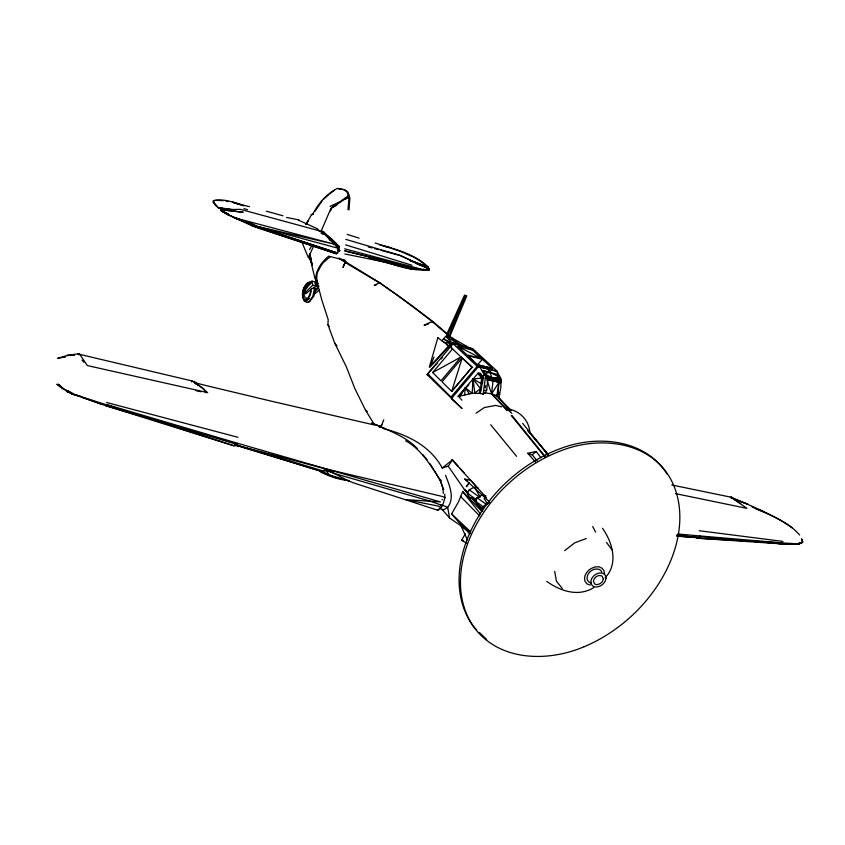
<?xml version="1.0" encoding="UTF-8"?>
<svg xmlns="http://www.w3.org/2000/svg" width="845" height="845" viewBox="0 0 845 845"><rect width="100%" height="100%" fill="white"/><g stroke="black" fill="none" stroke-linecap="round" stroke-linejoin="round"><path stroke-width="1.27" d="M434.488 366.35L427.074 374.61L462.025 408.505L451.325 398.629L477.425 367.818L479.569 366.772L484.164 373.617L485.41 373.934L483.065 370.638L497.8 374.451L499.194 377.483L500.42 377.799L496.765 371.24L487.628 368.98L489.931 372.413L493.057 380.472L498.909 382.415L498.138 392.914L496.902 395.735L510.137 410.585M317.509 283.297L315.872 281.026C314.889 270.991 321.332 262.33 328.631 256.172L343.693 259.933L346.376 262.901L343.693 259.933L344.781 261.718L338.75 258.147M220.862 210.563L227.727 214.746L220.788 209.592L243.18 212.264L220.714 209.771L240.466 209.349L321.924 231.53L338.19 248.272L337.746 253.067L336.416 253.849L252.18 225.9L228.995 215.169L227.685 213.69L220.566 210.13C233.262 218.855 248.409 222.922 262.679 228.34L337.746 253.067L252.835 225.435L235.692 217.714M493.86 381.127L487.808 379.574L486.72 390.052L485.379 392.851L483.192 394.129L480.055 393.485C482.748 387.052 481.217 379.732 484.259 373.405L486.245 374.493L487.628 378.391L500.927 382.024L500.884 387.285L498.909 398.048L511.405 410.681M478.185 373.089L481.502 378.169L473.02 378.909L472.186 393.305L457.8 396.548L478.185 373.089L481.798 376.49L480.52 388.753L479.157 393.369L472.186 393.305L465.268 387.697L460.24 395.956M374.113 424.127L365.452 410.057L354.847 388.542L346.27 366.645L334.726 343.123L327.902 324.607L328.209 319.685L321.744 299.774L316.949 281.427L316.78 277.266L317.139 273.019L321.1 265.615L323.086 262.837L330.279 256.637M429.102 269.988L429.186 268.731L426.155 267.95L428.7 268.636L429.102 269.988L426.883 269.798C428.151 268.847 429.556 270.749 428.827 268.847L400.023 255.401L345.858 239.378M348.996 209.961L349.914 197.762L348.214 197.899M483.192 394.129L485.569 376.331L484.259 373.405M348.024 209.666L348.985 197.476L347.179 197.582L330.944 208.377L320.825 231.857M464.655 394.89L465.268 387.697L469.281 393.781M311.456 288.567L310.326 295.021L308.795 297.546L307.126 299.193L305.383 299.785L304.094 299.278C300.978 294.292 303.112 285.504 308.636 283.255L310.252 284.195M315.09 289.465L313.928 295.993L310.717 300.155M482.527 383.662L483.255 376.078M493.057 380.472L491.61 393.876L507.127 410.628M314.53 288.43L312.84 296.246L309.069 301.76L306.841 302.32L305.161 301.528L304.189 299.859M487.808 379.574L498.909 382.415L496.902 395.735L510.074 410.512M480.647 376.712L481.027 374.219M339.003 251.335L339.32 249.328M496.797 380.092L497.166 377.715M338.391 251.155L338.729 246.624L321.977 231.456M485.315 387.897L485.727 385.478M498.825 381.465L499.141 379.701L485.843 376.405L481.935 370.564M315.206 277.53L316.579 281.364L314.435 276.241L311.963 266.017L312.312 264.665M498.497 381.053L499.247 377.314L497.8 374.451M340.398 259.13L344.538 261.654L344.876 260.271L346.165 262.837L347.749 264.01L379.606 282.938L399.199 296.468L434.943 323.466M498.867 395.344L499.31 393.252M798.852 544.117L802.75 541.93L801.514 538.846L802.613 542.184L801.377 543.346L799.116 543.145L799.634 543.831L798.852 544.117L782.438 543.853L698.857 536.628L699.111 537.8L697.199 538.191L782.396 543.937L794.163 543.979M310.802 291.609L308.826 296.447M344.559 261.654L344.876 260.271M605.96 578.519C605.242 583.663 600.119 587.381 595.017 586.99L592.672 585.976L591.204 584.032C589.43 578.096 595.978 572.139 601.767 573.068A8.608 6.095 -44.1 0 1 605.96 578.519M500.652 382.838L500.652 378.94M78.965 354.868L79.335 353.643L66.871 355.513L57.492 358.417L65.139 356.854M426.883 269.798L428.922 269.703L429.26 268.562M462.183 357.942L451.684 391.393L442.051 381.845L462.183 357.942L472.725 367.543M792.304 527.893C773.724 514.616 751.86 506.43 731.126 497.113L730.84 497.969L732.214 498.571M317.012 288.335L315.343 288.81L313.463 287.363M481.882 511.552L462.743 491.632L458.582 501.666L451.621 513.961L469.704 533.818M447.66 334.229L447.237 335.402L450.322 336.299L446.783 336.532L450.322 336.585M486.91 376.564L487.945 377.535L487.628 378.391L485.136 378.095M67.579 392.101L68.033 390.918L63.586 388.953L58.03 384.095L67.579 392.101L76.24 395.09L233.917 445.769L237.191 445.642L242.726 446.92L323.286 470.961L326.476 470.887L332.624 472.503L348.256 480.879L355.629 483.562L437.985 510.306L441.417 507.391L443.393 503.092L444.988 497.684L444.702 494.145M441.417 507.391L438.418 506.123L405.885 499.627L440.435 501.93L238.11 443.414L235.354 443.91L233.917 445.769L105.952 405.769L71.582 393.717L68.033 390.918L70.029 392.756L69.343 391.594M381.021 426.778L383.757 419.87M235.185 209.919L218.58 207.954L213.352 201.786L213.5 200.624C225.636 197.867 237.794 204.374 249.507 206.613M309.027 256.098L312.143 265.066L309.566 254.292L312.143 265.066L309.027 256.098L313.463 246.476M323.931 234.329L324.797 233.378M191.667 381.887L192.047 380.937L77.941 353.949M448.199 335.222L446.847 333.997L464.581 295.011L465.236 295.486L448.938 335.824L461.148 345.848M330.501 210.944L331.863 207.585L348.277 195.744L349.397 196.103L345.753 199.124M452.846 326.054L454.325 322.389M456.311 317.498L465.268 295.465M321.427 233.262L322.325 231.034L321.29 233.368M345.362 261.696L343.07 267.295L345.362 261.696L380.472 283.181L412.814 306.302L433.548 322.125L447.575 334.155M298.898 220.334L317.466 228.837L319.473 231.382M449.952 336.099L466.778 295.908L465.954 295.687L447.237 335.402L447.85 334.271M484.164 373.617L482.907 376.553L479.242 373.099L480.763 373.49L479.189 375.581M428.109 266.999L409.508 260.239L428.109 266.999C414.082 253.067 393.305 248.958 375.138 243.022M426.25 267.77L428.806 268.393L410.776 260.978M311.773 264.749L309.883 253.489L311.911 264.432M315.872 281.026L314.963 276.991M468.553 494.409L464.349 489.487L448.262 466.25L452.445 459.817L458.254 466.303M500.927 382.024L501.317 380.377L500.504 377.599L489.931 372.413L483.076 370.828M487.301 376.659L493.11 378.116L494.05 380.725M482.506 509.049L484.122 505.574L489.16 502.807M462.806 302.436L465.954 295.687M483.572 508.215L477.731 505.88L475.344 501.022L476.992 497.705L481.101 495.624M801.377 543.346L801.789 542.564L799.116 543.145L799.676 543.736L798.99 543.863L782.903 542.976L700.04 535.973L699.206 537.621L676.729 535.688M328.135 236.579L322.896 231.826L322.198 233.98L323.191 231.91L334.62 242.325M323.17 234.181L324.248 232.121M433.992 357.065L430.094 367.005L449.149 346.376L450.322 346.904M348.277 195.744L346.883 191.794L343.809 189.565L337.366 188.403C326.476 193.864 318.29 203.529 312.756 214.229L311.404 214.588L313.22 214.376L311.478 214.609L306.048 224.538L307.844 221.295M476.147 500.451L469.123 497.282L467.422 493.174L469.197 489.794L473.401 487.671M305.953 224.516L307.76 221.274M309.534 249.55L311.953 245.325M467.306 543.419L461.518 540.346L465.363 533.776M315.132 211.155L322.188 200.793M304.622 289.486L306.08 287.152M498.909 382.415L491.61 393.876L484.481 392.745M469.271 482.484L466.387 486.762L469.292 482.527M605.115 577.737C618.72 563.869 612.498 542.184 602.485 528.294M318.966 285.874L316.843 288.832L314.129 288.092L318.227 283.307M316.505 282.304L311.921 281.1L304.295 291.261L304.401 293.426L305.805 293.807L312.534 288.24L317.097 289.486L313.759 292.74M314.794 283.381L317.107 280.403M315.016 285.378L317.329 282.388M450.258 345.246L453.226 343.038L467.56 346.862L469.313 347.971L468.257 348.024M315.069 285.452L317.466 282.579M471.996 367.353L451.684 391.393L471.996 367.353L450.374 346.925L453.163 343.809L472.756 348.7L497.103 371.198L477.182 366.36L453.163 343.809M432.672 372.539L461.106 356.917L440.995 380.799L432.672 372.539L452.582 348.869L450.374 346.925L427.654 373.786L450.976 397.065L452.73 397.477M441.829 340.82L445.737 336.363L449.318 336.31L467.56 346.862L463.958 345.468M450.976 397.065L477.182 366.36M309.502 298.475L305.742 301.559L304.073 300.767C300.672 295.032 303.038 287.268 307.464 282.737L309.65 282.219L311.33 282.98M462.88 391.531L458.677 396.432L461.835 400.171M464.56 389.566L468.869 384.728M435.164 365.589L437.192 363.35M441.164 358.924L442.537 357.424M379.299 427.528L381.845 424.824M323.286 470.961L325.367 468.806L442.284 496.459L444.988 497.684M304.401 293.426L312.734 285.209L311.921 281.1M323.899 198.934L328.694 194.751M383.144 428.521C406.783 434.446 430.211 445.653 442.241 468.056L452.445 459.817M536.195 451.473L527.787 453.247L532.202 454.853L536.195 451.473L540.969 457.747M313.622 294.768L319.41 290.025M564.671 550.623L574.748 542.828L586.25 538.54M329.656 193.906L334.567 190.188M476.115 413.163L484.46 407.512L495.74 405.41L501.645 406.857M306.577 287.997L304.908 288.99L303.851 294.018L305.172 298.063L307.675 298.031M417.314 448.558C406.191 436.833 390.316 431.214 375.845 424.676L375.032 425.151L272.819 401.533L205.314 385.383L196.22 383.028L193.959 381.275L195.48 383.989M439.104 508.183L443.319 509.979L447.692 507.412C455.043 497.399 449.403 485.389 445.526 475.281M336.764 205.324L331.863 207.585M308.9 282.652L310.78 281.702M330.025 206.381L339.014 202.24M308.319 302.151L310.126 301.39M798.99 543.863L799.898 543.483L799.116 543.145M593.739 587.634C578.202 597.214 560.351 591.099 546.757 581.402M429.186 268.731L428.922 269.703M392.925 263.08C404.354 264.379 415.92 270.791 427.517 269.566C407.501 272.132 388.457 261.232 369.033 258.211M799.877 543.208L801.789 542.564M442.241 468.056L448.357 466.049M428.764 323.836L424.063 325.346L430.401 322.23L433.548 322.125M376.68 284.617L374.219 285.388L378.74 283.107L380.472 283.181M453.427 343.091L451.726 343.63L454.209 344.063L453.226 343.038M483.995 390.707L486.72 390.052M489.931 372.413L484.132 373.532L492.096 377.852L500.113 379.849L499.247 377.314L492.096 377.852M309.006 285.04L307.4 285.314L304.908 288.99L305.415 290.87M64.547 356.896L65.509 356.791M450.945 344.369L454.209 344.063M331.187 208.546L330.944 208.377M74.128 355.122L66.871 355.513L69.396 355.407M71.909 355.312L74.423 355.206M697.199 538.191L782.903 542.976M677.014 535.952L699.111 537.8L677.098 536.205M349.207 480.509C339.141 479.897 329.212 476.337 320.234 471.859M223.513 200.645L215.75 200.349L213.331 201.068L213.172 202.23L215.76 205.757L218.58 207.954M677.88 533.998L700.04 535.973M756.983 541.318L782.396 543.937M71.529 393.844L80.064 396.178L71.529 393.844L71.233 393.147M676.782 535.022L699.206 537.621L698.857 536.628M699.269 530.734L782.85 541.402M461.518 540.346L463.44 540.642M218.76 207.511L233.833 209.961M482.125 495.107L485.864 495.719M338.422 188.731L344.887 189.903L347.992 192.132L349.397 196.103M443.435 342.204L450.628 343.556L452.138 342.859L459.902 344.823L449.318 336.31M286.582 217.461L299.067 219.911M344.855 253.965L420.852 269.375M225.953 201.131L228.403 201.628M671.743 484.977L731.284 497.261L735.953 500.662M675.387 493.596L746.927 508.363L731.126 497.113M469.123 497.282L471.056 497.684M489.678 501.983L464.782 479.073L470.718 480.34L477.478 487.892M345.447 479.791L335.56 477.626L324.269 473.01M196.072 390.675L200.93 391.753M426.429 269.935L423.049 269.175L423.831 269.872L344.665 248.81M234.646 217.809L252.813 224.083L257.757 226.566L334.187 244.152L234.646 217.809L242.367 220.651M492.994 378.972L499.004 380.377L500.113 379.849L499.247 377.314M478.154 487.998L474.446 487.142L480.171 496.945M492.878 380.873L486.762 379.426L491.61 393.876L496.902 395.735L496.3 395.449M377.599 425.384L371.441 422.933M427.654 373.786L428.563 373.997M379.711 244.997L391.193 247.817M492.297 368.388L477.436 364.734L467.718 355.639L482.495 359.305L477.436 364.734L492.297 368.388L470.338 348.055M507.021 408.864C519.39 410.142 529.635 420.63 529.868 433.231M457.863 346.418L481.639 358.523L466.873 354.858L457.863 346.418L472.535 350.094M427.074 374.61L429.175 375.138M372.856 259.14L412.191 269.291M479.569 366.772L488.674 369.254L490.977 372.677M329.275 239.758L333.088 240.762M310.633 259.901L308.288 257.419L302.003 242.409M312.734 285.209L318.459 286.719M450.374 346.925L451.093 347.115M368.283 246.951L372.096 247.965M374.631 248.641L378.444 249.655M380.979 250.331L400.023 255.401L428.7 268.636M106.639 402.495L237.984 437.309M257.757 226.566L338.19 248.272M266.291 211.165L282.98 215.781M487.945 377.535L493.998 379.236M383.472 246.096L389.767 247.87M105.952 405.769L235.354 443.91L237.276 445.421L322.917 471.816L328.811 474.679L348.256 480.879M106.449 404.48L238.11 443.414L237.276 445.421L325.367 468.806L334.092 473.401L429.862 501.085L442.315 505.447M233.241 202.705L243.782 205.757M339.225 251.398L338.623 251.218L338.951 246.687L330.68 238.966M243.973 208.599L247.596 209.666M76.24 395.09L71.582 393.717L73.494 393.738L68.033 390.918M322.917 471.816L237.191 445.642L235.354 443.91M345.605 244.87L411.959 265.235M347.221 234.424L359.083 238.132M101.96 404.29L81.616 397.15M232.164 201.913L243.793 205.673M416.574 263.798L428.837 268.309M252.18 225.9L336.447 253.753M392.154 248.61L400.107 251.261M231.023 216.109L234.519 217.313M423.44 269.523L424.908 270.051M734.643 499.437L748.047 504.233L734.527 499.31M236.315 218.496L242.346 220.703M590.159 585.046L586.99 583.884L585.025 581.381L584.508 578.064A10.045 7.13 -44.1 0 1 591.278 568.453L595.197 566.91L598.989 566.794L602.031 568.21L603.974 570.734L604.513 573.924M752.113 507.011L762.465 511.257M442.041 499.553L442.569 499.775M755.8 508.69C771.327 515.608 788.216 521.883 799.666 535.022M401.312 251.789L403.73 252.835M441.449 504.708L447.692 507.412L449.551 517.985L465.373 528.896L470.19 533.163M378.264 425.69L384.728 428.499M591.162 582.976L588.817 581.962L587.349 580.019C585.585 574.104 592.091 568.146 597.88 569.097A8.577 6.084 -44.1 0 1 601.714 571.97M404.945 253.352L412.054 256.468M72.828 393.992L76.103 395.449M440.477 504.856L442.22 505.659M326.455 473.549L328.811 474.679L325.367 468.806L334.092 473.401M484.776 392.566L485.379 392.851M443.319 509.979L442.072 509.345L449.551 517.985M413.057 256.986L417.039 259.045M446.498 344.654L448.695 345.816L450.628 343.556L443.424 338.94L452.138 342.859L445.737 336.363L459.902 344.823M405.621 440.773C421.285 449.35 430.686 465.468 440.203 480.066L441.217 480.393L440.161 480.161L443.055 488.906L443.868 489.192L443.002 489.012L443.319 493.385M473.02 378.909L480.52 388.753L474.805 392.978L473.02 378.909L480.942 383.493M339.468 258.348L341.126 259.341M343.207 260.598L345.288 261.865M220.925 210.384L223.555 211.989L220.788 209.592L221.57 211.07L227.685 213.69L228.995 215.169M436.833 509.461L437.985 510.306M418.032 259.563L425.373 264.812M736.903 501.307L740.505 503.557M192.047 380.937L203.698 388.827L205.8 392.83M196.22 383.028L207.669 392.619L87.299 365.558L79.335 353.643M469.197 489.794L479.759 497.282M476.992 497.705L486.604 504.528M467.422 493.174L476.601 499.817M475.344 501.022L484.143 507.475M56.604 384.295L63.459 389.302M508.584 410.343L511.795 413.406M467.422 491.832L464.349 489.487L468.69 494.251M464.782 479.073L467.486 481.143M365.452 410.057L367.29 411.536M460.926 345.098L462.173 346.123M330.184 237.889L332.074 239.484M448.135 335.212L432.555 321.861M323.255 231.931L331.346 239.156M460.715 524.798L465.373 528.896L451.621 513.961L470.718 531.864M344.612 261.475L346.165 262.837M322.97 231.847L339.373 246.719M460.768 524.861L470.623 533.596M336.31 243.867L339.584 246.782M449.656 343.767L451.557 345.478M468.605 356.474L472.999 360.583M336.204 243.339L330.268 237.72M492.466 394.097L507.127 409.92M476.612 629.821L474.784 628.067A124.352 89.94 -44.2 0 1 459.236 574.315A120.645 87.32 -44.1 0 1 470.654 531.167A120.645 87.331 -44.1 0 1 516.929 473.242A124.278 89.845 -44.1 0 1 559.485 448.959C595.725 434.636 644.619 438.386 667.096 474.034M479.358 632.461L486.688 639.496M546.092 453.638L547.813 455.318M486.509 497.694L451.874 459.691M498.138 392.914L499.775 394.562M460.377 496.3L479.696 515.936M472.154 498.054L482.569 509.472M195.375 382.373L196.631 383.746M459.912 468.151L464.053 472.788M527.787 453.247L535.572 462.226M426.366 265.594L427.929 267.411M471.911 498.339L482.822 511.109M427.095 459.638L422.838 454.621M527.893 430.527L548.764 455.075M82.049 360.118L83.856 362.273M527.882 430.686L529.562 432.682M531.23 434.679L547.919 454.663M532.202 454.853L537.209 460.895M511.288 415.497L544.962 457.008M490.713 424.771L516.57 456.311M512.133 415.698L545.733 457.187M334.726 343.123L337.007 345.911M522.601 423.356L547.982 454.621M562.326 588.521L556.432 581.233L554.7 571.442M462.743 491.632L480.414 513.908M606.414 542.384L612.055 549.841M315.607 279.526L316.727 281.026M327.902 324.607L329.233 326.413M197.91 385.647L196.832 383.535M430.02 463.704L433.717 469.588M484.111 498.392L487.417 503.863M496.765 371.24L497.747 373.089M592.683 526.551L595.63 532.16M467.443 539.902L460.947 525.717M434.341 470.57L440.763 481.523L443.319 488.991M802.042 539.342L802.613 542.184M499.194 377.483L499.765 380.873M499.141 379.701L498.698 381.222L500.113 379.849L499.141 379.701M603.351 578.994C602.907 582.385 599.517 584.782 596.19 584.582L594.648 583.948L593.401 581.096C593.898 577.272 598.556 574.03 602.136 576.132L603.351 578.994M437.847 337.757L429.323 367.131L448.695 345.816L437.847 337.757M348.985 197.476L348.425 197.962L348.985 197.476M584.096 646.721C549.081 661.73 502.162 661.635 476.136 630.064A124.532 89.971 -44.2 0 1 461.613 596.507A120.824 87.352 -44.1 0 1 472.059 533.079A120.835 87.362 -44.1 0 1 499.733 492.286A124.468 89.876 -44.1 0 1 561.027 450.744C597.278 436.4 646.224 440.097 668.733 475.777A124.331 89.676 -44.1 0 1 679.57 510.327A120.444 86.803 -44.2 0 1 666.261 570.375A120.434 86.792 -44.2 0 1 623.019 623.388A124.395 89.771 -44.2 0 1 584.096 646.721M227.685 213.69L226.28 213.627L227.685 213.69M413.828 267.981L344.855 250.88L413.828 267.981M339.848 250.542L337.324 249.94L339.87 250.627"/></g></svg>
